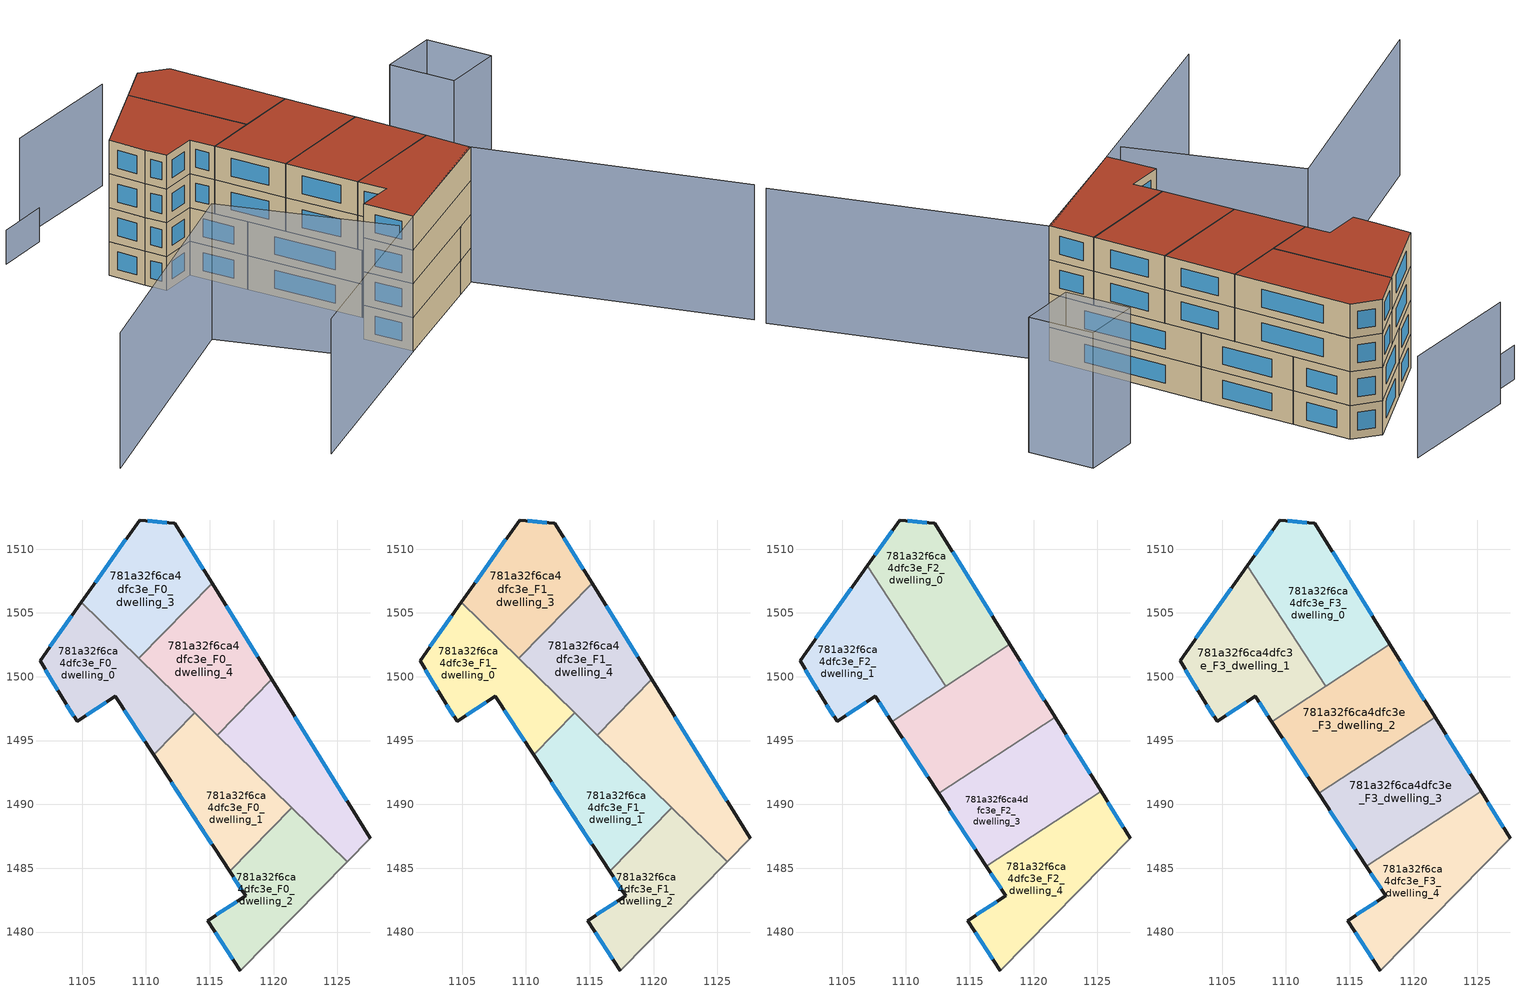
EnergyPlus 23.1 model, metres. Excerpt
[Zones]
781a32f6ca4dfc3e_F0_dwelling_0
 floor ground (EU_floor_Construction): 1113.81,1497.17 1110.6,1493.88 1107.6,1498.46 1104.62,1496.52 1103.51,1498.23 1101.7,1501.27 1104.93,1505.83 z0
 wall outside (EU_wall_Construction): 1104.93,1505.83 1101.7,1501.27 1103.51,1498.23 1104.62,1496.52 1107.6,1498.46 1110.6,1493.88 z0:3
 wall to 781a32f6ca4dfc3e_F0_dwelling_1 (EU_wall_Construction): 1110.6,1493.88 1113.81,1497.17 z0:3
 wall to 781a32f6ca4dfc3e_F0_dwelling_3 (EU_wall_Construction): 1109.44,1501.44 1104.93,1505.83 z0:3
 wall to 781a32f6ca4dfc3e_F0_dwelling_4 (EU_wall_Construction): 1113.81,1497.17 1109.44,1501.44 z0:3
 window (EU_Window_Construction): 1102.12,1500.56 1103.08,1498.94 / 1104.18,1504.76 1102.46,1502.34 / 1108.31,1497.38 1109.89,1494.95 / 1105.32,1496.97 1106.9,1498 / 1103.77,1497.83 1104.36,1496.92 z0.7:2.3
781a32f6ca4dfc3e_F0_dwelling_1
 floor ground (EU_floor_Construction): 1121.43,1489.74 1116.56,1484.75 1110.6,1493.88 1113.81,1497.17 z0
 wall outside (EU_wall_Construction): 1110.6,1493.88 1116.56,1484.75 z0:3
 wall to 781a32f6ca4dfc3e_F0_dwelling_2 (EU_wall_Construction): 1116.56,1484.75 1121.43,1489.74 z0:3
 wall to 781a32f6ca4dfc3e_F0_dwelling_5 (EU_wall_Construction): 1121.43,1489.74 1115.59,1495.43 z0:3
 wall to 781a32f6ca4dfc3e_F0_dwelling_4 (EU_wall_Construction): 1115.59,1495.43 1113.81,1497.17 z0:3
 window (EU_Window_Construction): 1112,1491.73 1115.16,1486.89 z0.7:2.3
781a32f6ca4dfc3e_F0_dwelling_2
 floor ground (EU_floor_Construction): 1125.75,1485.51 1117.4,1476.95 1114.82,1480.9 1117.81,1482.83 1116.56,1484.75 1121.43,1489.74 z0
 wall outside (EU_wall_Construction): 1116.56,1484.75 1117.81,1482.83 1114.82,1480.9 1117.4,1476.95 z0:3
 wall adiabatic (EU_wall_Construction): 1117.4,1476.95 1125.75,1485.51 z0:3
 wall to 781a32f6ca4dfc3e_F0_dwelling_5 (EU_wall_Construction): 1125.75,1485.51 1121.43,1489.74 z0:3
 window (EU_Window_Construction): 1115.43,1479.97 1116.79,1477.88 / 1117.11,1482.38 1115.52,1481.35 / 1116.85,1484.3 1117.52,1483.28 z0.7:2.3
781a32f6ca4dfc3e_F0_dwelling_3
 floor ground (EU_floor_Construction): 1112.28,1512.01 1115.18,1507.32 1109.44,1501.44 1104.93,1505.83 1109.51,1512.28 z0
 wall outside (EU_wall_Construction): 1115.18,1507.32 1112.28,1512.01 1109.51,1512.28 1104.93,1505.83 z0:3
 wall to 781a32f6ca4dfc3e_F0_dwelling_4 (EU_wall_Construction): 1109.44,1501.44 1115.18,1507.32 z0:3
 window (EU_Window_Construction): 1108.43,1510.76 1106.01,1507.35 / 1111.63,1512.07 1110.16,1512.21 / 1114.5,1508.42 1112.96,1510.91 z0.7:2.3
781a32f6ca4dfc3e_F0_dwelling_4
 floor ground (EU_floor_Construction): 1115.18,1507.32 1119.85,1499.79 1115.59,1495.43 1109.44,1501.44 z0
 wall outside (EU_wall_Construction): 1119.85,1499.79 1115.18,1507.32 z0:3
 wall to 781a32f6ca4dfc3e_F0_dwelling_5 (EU_wall_Construction): 1115.59,1495.43 1119.85,1499.79 z0:3
 window (EU_Window_Construction): 1118.75,1501.56 1116.28,1505.55 z0.7:2.3
781a32f6ca4dfc3e_F0_dwelling_5
 floor ground (EU_floor_Construction): 1119.85,1499.79 1127.55,1487.36 1125.75,1485.51 1115.59,1495.43 z0
 wall outside (EU_wall_Construction): 1127.55,1487.36 1119.85,1499.79 z0:3
 wall adiabatic (EU_wall_Construction): 1125.75,1485.51 1127.55,1487.36 z0:3
 window (EU_Window_Construction): 1125.74,1490.28 1121.66,1496.87 z0.7:2.3
781a32f6ca4dfc3e_F1_dwelling_0
 floor to 781a32f6ca4dfc3e_F0_dwelling_0 (EU_floor_Construction): 1113.81,1497.17 1110.6,1493.88 1107.6,1498.46 1104.62,1496.52 1103.51,1498.23 1101.7,1501.27 1104.93,1505.83 z3
 wall outside (EU_wall_Construction): 1104.93,1505.83 1101.7,1501.27 1103.51,1498.23 1104.62,1496.52 1107.6,1498.46 1110.6,1493.88 z3:6
 wall to 781a32f6ca4dfc3e_F1_dwelling_1 (EU_wall_Construction): 1110.6,1493.88 1113.81,1497.17 z3:6
 wall to 781a32f6ca4dfc3e_F1_dwelling_3 (EU_wall_Construction): 1109.44,1501.44 1104.93,1505.83 z3:6
 wall to 781a32f6ca4dfc3e_F1_dwelling_4 (EU_wall_Construction): 1113.81,1497.17 1109.44,1501.44 z3:6
 window (EU_Window_Construction): 1102.12,1500.56 1103.08,1498.94 / 1104.18,1504.76 1102.46,1502.34 / 1108.31,1497.38 1109.89,1494.95 / 1105.32,1496.97 1106.9,1498 / 1103.77,1497.83 1104.36,1496.92 z3.7:5.3
781a32f6ca4dfc3e_F1_dwelling_1
 floor to 781a32f6ca4dfc3e_F0_dwelling_1 (EU_floor_Construction): 1121.43,1489.74 1116.56,1484.75 1110.6,1493.88 1113.81,1497.17 z3
 wall outside (EU_wall_Construction): 1110.6,1493.88 1116.56,1484.75 z3:6
 wall to 781a32f6ca4dfc3e_F1_dwelling_2 (EU_wall_Construction): 1116.56,1484.75 1121.43,1489.74 z3:6
 wall to 781a32f6ca4dfc3e_F1_dwelling_5 (EU_wall_Construction): 1121.43,1489.74 1115.59,1495.43 z3:6
 wall to 781a32f6ca4dfc3e_F1_dwelling_4 (EU_wall_Construction): 1115.59,1495.43 1113.81,1497.17 z3:6
 window (EU_Window_Construction): 1112,1491.73 1115.16,1486.89 z3.7:5.3
781a32f6ca4dfc3e_F1_dwelling_2
 floor to 781a32f6ca4dfc3e_F0_dwelling_2 (EU_floor_Construction): 1125.75,1485.51 1117.4,1476.95 1114.82,1480.9 1117.81,1482.83 1116.56,1484.75 1121.43,1489.74 z3
 wall outside (EU_wall_Construction): 1116.56,1484.75 1117.81,1482.83 1114.82,1480.9 1117.4,1476.95 z3:6
 wall adiabatic (EU_wall_Construction): 1117.4,1476.95 1125.75,1485.51 z3:6
 wall to 781a32f6ca4dfc3e_F1_dwelling_5 (EU_wall_Construction): 1125.75,1485.51 1121.43,1489.74 z3:6
 window (EU_Window_Construction): 1115.43,1479.97 1116.79,1477.88 / 1117.11,1482.38 1115.52,1481.35 / 1116.85,1484.3 1117.52,1483.28 z3.7:5.3
781a32f6ca4dfc3e_F1_dwelling_3
 floor to 781a32f6ca4dfc3e_F0_dwelling_3 (EU_floor_Construction): 1112.28,1512.01 1115.18,1507.32 1109.44,1501.44 1104.93,1505.83 1109.51,1512.28 z3
 wall outside (EU_wall_Construction): 1115.18,1507.32 1112.28,1512.01 1109.51,1512.28 1104.93,1505.83 z3:6
 wall to 781a32f6ca4dfc3e_F1_dwelling_4 (EU_wall_Construction): 1109.44,1501.44 1115.18,1507.32 z3:6
 window (EU_Window_Construction): 1108.43,1510.76 1106.01,1507.35 / 1111.63,1512.07 1110.16,1512.21 / 1114.5,1508.42 1112.96,1510.91 z3.7:5.3
781a32f6ca4dfc3e_F1_dwelling_4
 floor to 781a32f6ca4dfc3e_F0_dwelling_4 (EU_floor_Construction): 1115.18,1507.32 1119.85,1499.79 1115.59,1495.43 1109.44,1501.44 z3
 wall outside (EU_wall_Construction): 1119.85,1499.79 1115.18,1507.32 z3:6
 wall to 781a32f6ca4dfc3e_F1_dwelling_5 (EU_wall_Construction): 1115.59,1495.43 1119.85,1499.79 z3:6
 window (EU_Window_Construction): 1118.75,1501.56 1116.28,1505.55 z3.7:5.3
781a32f6ca4dfc3e_F1_dwelling_5
 floor to 781a32f6ca4dfc3e_F0_dwelling_5 (EU_floor_Construction): 1119.85,1499.79 1127.55,1487.36 1125.75,1485.51 1115.59,1495.43 z3
 wall outside (EU_wall_Construction): 1127.55,1487.36 1119.85,1499.79 z3:6
 wall adiabatic (EU_wall_Construction): 1125.75,1485.51 1127.55,1487.36 z3:6
 window (EU_Window_Construction): 1125.74,1490.28 1121.66,1496.87 z3.7:5.3
781a32f6ca4dfc3e_F2_dwelling_0
 floor to 781a32f6ca4dfc3e_F1_dwelling_3 (EU_floor_Construction): 1112.28,1512.01 1115.18,1507.32 1110.8,1502.83 1106.96,1508.69 1109.51,1512.28 z6
 floor to 781a32f6ca4dfc3e_F1_dwelling_4 (EU_floor_Construction): 1115.18,1507.32 1118.14,1502.55 1113.13,1499.27 1110.8,1502.83 z6
 wall outside (EU_wall_Construction): 1118.14,1502.55 1112.28,1512.01 1109.51,1512.28 1106.96,1508.69 z6:9
 wall to 781a32f6ca4dfc3e_F2_dwelling_1 (EU_wall_Construction): 1106.96,1508.69 1113.13,1499.27 z6:9
 wall to 781a32f6ca4dfc3e_F2_dwelling_2 (EU_wall_Construction): 1113.13,1499.27 1118.14,1502.55 z6:9
 window (EU_Window_Construction): 1116.76,1504.77 1113.65,1509.79 / 1108.91,1511.43 1107.56,1509.53 / 1111.63,1512.07 1110.16,1512.21 z6.7:8.3
781a32f6ca4dfc3e_F2_dwelling_1
 floor to 781a32f6ca4dfc3e_F1_dwelling_0 (EU_floor_Construction): 1112.25,1498.69 1108.89,1496.49 1107.6,1498.46 1104.62,1496.52 1103.51,1498.23 1101.7,1501.27 1104.94,1505.83 z6
 floor to 781a32f6ca4dfc3e_F1_dwelling_3 (EU_floor_Construction): 1106.96,1508.69 1110.8,1502.83 1109.44,1501.44 1104.94,1505.83 z6
 floor to 781a32f6ca4dfc3e_F1_dwelling_4 (EU_floor_Construction): 1110.8,1502.83 1113.13,1499.27 1112.25,1498.69 1109.44,1501.44 z6
 wall outside (EU_wall_Construction): 1106.96,1508.69 1101.7,1501.27 1103.51,1498.23 1104.62,1496.52 1107.6,1498.46 1108.89,1496.49 z6:9
 wall to 781a32f6ca4dfc3e_F2_dwelling_2 (EU_wall_Construction): 1108.89,1496.49 1113.13,1499.27 z6:9
 window (EU_Window_Construction): 1105.73,1506.95 1102.94,1503.01 / 1107.91,1498 1108.59,1496.95 / 1105.32,1496.97 1106.9,1498 / 1103.77,1497.83 1104.36,1496.92 / 1102.12,1500.56 1103.08,1498.94 z6.7:8.3
781a32f6ca4dfc3e_F2_dwelling_2
 floor to 781a32f6ca4dfc3e_F1_dwelling_4 (EU_floor_Construction): 1118.14,1502.55 1119.85,1499.79 1115.59,1495.43 1112.25,1498.69 z6
 floor to 781a32f6ca4dfc3e_F1_dwelling_0 (EU_floor_Construction): 1113.81,1497.17 1110.6,1493.88 1108.89,1496.49 1112.25,1498.69 z6
 floor to 781a32f6ca4dfc3e_F1_dwelling_1 (EU_floor_Construction): 1117.18,1493.88 1112.57,1490.86 1110.6,1493.88 1113.81,1497.17 z6
 floor to 781a32f6ca4dfc3e_F1_dwelling_5 (EU_floor_Construction): 1119.85,1499.79 1121.69,1496.83 1117.18,1493.88 1115.59,1495.43 z6
 wall outside (EU_wall_Construction): 1108.89,1496.49 1112.57,1490.86 / 1121.69,1496.83 1118.14,1502.55 z6:9
 wall to 781a32f6ca4dfc3e_F2_dwelling_3 (EU_wall_Construction): 1112.57,1490.86 1121.69,1496.83 z6:9
 window (EU_Window_Construction): 1109.75,1495.17 1111.7,1492.18 / 1120.85,1498.17 1118.97,1501.2 z6.7:8.3
781a32f6ca4dfc3e_F2_dwelling_3
 floor to 781a32f6ca4dfc3e_F1_dwelling_1 (EU_floor_Construction): 1121.43,1489.74 1118.07,1486.29 1116.3,1485.14 1112.57,1490.86 1117.18,1493.88 z6
 floor to 781a32f6ca4dfc3e_F1_dwelling_5 (EU_floor_Construction): 1121.69,1496.83 1125.29,1491.02 1122.19,1488.99 1117.18,1493.88 z6
 floor to 781a32f6ca4dfc3e_F1_dwelling_2 (EU_floor_Construction): 1122.19,1488.99 1118.07,1486.29 1121.43,1489.74 z6
 wall outside (EU_wall_Construction): 1112.57,1490.86 1116.3,1485.14 / 1125.29,1491.02 1121.69,1496.83 z6:9
 wall to 781a32f6ca4dfc3e_F2_dwelling_4 (EU_wall_Construction): 1116.3,1485.14 1125.29,1491.02 z6:9
 window (EU_Window_Construction): 1113.45,1489.52 1115.43,1486.48 / 1124.44,1492.38 1122.53,1495.46 z6.7:8.3
781a32f6ca4dfc3e_F2_dwelling_4
 floor to 781a32f6ca4dfc3e_F1_dwelling_2 (EU_floor_Construction): 1125.75,1485.52 1117.4,1476.95 1114.82,1480.9 1117.81,1482.83 1116.56,1484.75 1118.07,1486.29 1122.19,1488.99 z6
 floor to 781a32f6ca4dfc3e_F1_dwelling_1 (EU_floor_Construction): 1118.07,1486.29 1116.56,1484.75 1116.3,1485.14 z6
 floor to 781a32f6ca4dfc3e_F1_dwelling_5 (EU_floor_Construction): 1125.29,1491.02 1127.55,1487.36 1125.75,1485.52 1122.19,1488.99 z6
 wall outside (EU_wall_Construction): 1127.55,1487.36 1125.29,1491.02 / 1116.3,1485.14 1117.81,1482.83 1114.82,1480.9 1117.4,1476.95 z6:9
 wall adiabatic (EU_wall_Construction): 1117.4,1476.95 1127.55,1487.36 z6:9
 window (EU_Window_Construction): 1127.02,1488.22 1125.82,1490.16 / 1115.43,1479.97 1116.79,1477.88 / 1117.11,1482.38 1115.52,1481.35 / 1116.66,1484.6 1117.46,1483.38 z6.7:8.3
781a32f6ca4dfc3e_F3_dwelling_0
 floor to 781a32f6ca4dfc3e_F2_dwelling_0 (EU_floor_Construction): 1112.28,1512.01 1118.14,1502.55 1113.13,1499.27 1106.96,1508.69 1109.51,1512.28 z9
 wall outside (EU_wall_Construction): 1118.14,1502.55 1112.28,1512.01 1109.51,1512.28 1106.96,1508.69 z9:12
 wall to 781a32f6ca4dfc3e_F3_dwelling_1 (EU_wall_Construction): 1106.96,1508.69 1113.13,1499.27 z9:12
 wall to 781a32f6ca4dfc3e_F3_dwelling_2 (EU_wall_Construction): 1113.13,1499.27 1118.14,1502.55 z9:12
 window (EU_Window_Construction): 1116.76,1504.77 1113.65,1509.79 / 1108.91,1511.43 1107.56,1509.53 / 1111.63,1512.07 1110.16,1512.21 z9.7:11.3
 roof outside (EU_roof_Construction): 1118.14,1502.55 1112.28,1512.01 1109.51,1512.28 1106.96,1508.69 1113.13,1499.27 z12
781a32f6ca4dfc3e_F3_dwelling_1
 floor to 781a32f6ca4dfc3e_F2_dwelling_1 (EU_floor_Construction): 1106.96,1508.69 1113.13,1499.27 1108.89,1496.49 1107.6,1498.46 1104.62,1496.52 1103.51,1498.23 1101.7,1501.27 z9
 wall outside (EU_wall_Construction): 1106.96,1508.69 1101.7,1501.27 1103.51,1498.23 1104.62,1496.52 1107.6,1498.46 1108.89,1496.49 z9:12
 wall to 781a32f6ca4dfc3e_F3_dwelling_2 (EU_wall_Construction): 1108.89,1496.49 1113.13,1499.27 z9:12
 window (EU_Window_Construction): 1105.73,1506.95 1102.94,1503.01 / 1107.91,1498 1108.59,1496.95 / 1105.32,1496.97 1106.9,1498 / 1103.77,1497.83 1104.36,1496.92 / 1102.12,1500.56 1103.08,1498.94 z9.7:11.3
 roof outside (EU_roof_Construction): 1113.13,1499.27 1106.96,1508.69 1101.7,1501.27 1103.51,1498.23 1104.62,1496.52 1107.6,1498.46 1108.89,1496.49 z12
781a32f6ca4dfc3e_F3_dwelling_2
 floor to 781a32f6ca4dfc3e_F2_dwelling_2 (EU_floor_Construction): 1118.14,1502.55 1121.69,1496.83 1112.57,1490.86 1108.89,1496.49 z9
 wall outside (EU_wall_Construction): 1108.89,1496.49 1112.57,1490.86 / 1121.69,1496.83 1118.14,1502.55 z9:12
 wall to 781a32f6ca4dfc3e_F3_dwelling_3 (EU_wall_Construction): 1112.57,1490.86 1121.69,1496.83 z9:12
 window (EU_Window_Construction): 1109.75,1495.17 1111.7,1492.18 / 1120.85,1498.17 1118.97,1501.2 z9.7:11.3
 roof outside (EU_roof_Construction): 1121.69,1496.83 1118.14,1502.55 1108.89,1496.49 1112.57,1490.86 z12
781a32f6ca4dfc3e_F3_dwelling_3
 floor to 781a32f6ca4dfc3e_F2_dwelling_3 (EU_floor_Construction): 1121.69,1496.83 1125.29,1491.02 1116.3,1485.14 1112.57,1490.86 z9
 wall outside (EU_wall_Construction): 1112.57,1490.86 1116.3,1485.14 / 1125.29,1491.02 1121.69,1496.83 z9:12
 wall to 781a32f6ca4dfc3e_F3_dwelling_4 (EU_wall_Construction): 1116.3,1485.14 1125.29,1491.02 z9:12
 window (EU_Window_Construction): 1113.45,1489.52 1115.43,1486.48 / 1124.44,1492.38 1122.53,1495.46 z9.7:11.3
 roof outside (EU_roof_Construction): 1125.29,1491.02 1121.69,1496.83 1112.57,1490.86 1116.3,1485.14 z12
781a32f6ca4dfc3e_F3_dwelling_4
 floor to 781a32f6ca4dfc3e_F2_dwelling_4 (EU_floor_Construction): 1125.29,1491.02 1127.55,1487.36 1117.4,1476.95 1114.82,1480.9 1117.81,1482.83 1116.3,1485.14 z9
 wall outside (EU_wall_Construction): 1127.55,1487.36 1125.29,1491.02 / 1116.3,1485.14 1117.81,1482.83 1114.82,1480.9 1117.4,1476.95 z9:12
 wall adiabatic (EU_wall_Construction): 1117.4,1476.95 1127.55,1487.36 z9:12
 window (EU_Window_Construction): 1127.02,1488.22 1125.82,1490.16 / 1115.43,1479.97 1116.79,1477.88 / 1117.11,1482.38 1115.52,1481.35 / 1116.66,1484.6 1117.46,1483.38 z9.7:11.3
 roof outside (EU_roof_Construction): 1117.4,1476.95 1127.55,1487.36 1125.29,1491.02 1116.3,1485.14 1117.81,1482.83 1114.82,1480.9 z12
shading: 1102.57,1461.43 1127.45,1487.46 / 1127.45,1487.46 1145.02,1470.66 / 1085.94,1466.27 1103.73,1486.22 / 1103.73,1486.22 1115.52,1475.71 / 1132.05,1499.85 1128.7,1504.94 / 1128.7,1504.94 1133.56,1508.13 / 1133.56,1508.13 1136.9,1503.04 / 1136.9,1503.04 1132.05,1499.85 z0:12; 1099.5,1509.78 1095.12,1506.9 z0:3; 1108.92,1517.63 1098.25,1510.83 z0:9
[Building]
EU S2 Campaign: North Axis=0; Terrain=City; Solar Distribution=FullExterior
[Site:Location]
Budapest.Ferenc.Liszt.Intl.AP: Latitude=47.437; Longitude=19.256; Time Zone=1; Elevation=185
[SizingPeriod:WeatherFileDays]
AnnualSizingPeriod: Begin Month=1; Begin Day of Month=1; End Month=12; End Day of Month=31; Day of Week for Start Day=Monday; Use Weather File Daylight Saving Period=No; Use Weather File Rain and Snow Indicators=No
[MATERIAL]
EU_InternalMass_Material: Roughness=MediumRough; Thickness=0.1; Conductivity=1; Density=1800; Specific Heat=900; Thermal Absorptance=0.9; Solar Absorptance=0.7; Visible Absorptance=0.7
[MATERIAL:NOMASS] Roughness=MediumRough; Thermal Absorptance=0.9; Solar Absorptance=0.7; Visible Absorptance=0.7
Name | Thermal Resistance
EU_wall_NoMass | 0.832559
EU_roof_NoMass | 1.39638
EU_floor_NoMass | 0.872794
[WINDOWMATERIAL:SIMPLEGLAZINGSYSTEM]
EU_Window_SimpleGlazing: UFactor=2.79869; Solar Heat Gain Coefficient=0.75; Visible Transmittance=0.75
[CONSTRUCTION]
EU_wall_Construction: EU_wall_NoMass
EU_roof_Construction: EU_roof_NoMass
EU_floor_Construction: EU_floor_NoMass
EU_Window_Construction: EU_Window_SimpleGlazing
EU_InternalMass_Construction: EU_InternalMass_Material
[ZONE] Type=1; Multiplier=1; Ceiling Height=autocalculate; Floor Area=autocalculate; Part of Total Floor Area=Yes
Name | Volume
781a32f6ca4dfc3e_F0_dwelling_0; 781a32f6ca4dfc3e_F1_dwelling_0; 781a32f6ca4dfc3e_F0_dwelling_1; 781a32f6ca4dfc3e_F1_dwelling_1 | 184.681
781a32f6ca4dfc3e_F2_dwelling_0; 781a32f6ca4dfc3e_F3_dwelling_0 | 221.608
781a32f6ca4dfc3e_F2_dwelling_1; 781a32f6ca4dfc3e_F3_dwelling_1 | 221.591
781a32f6ca4dfc3e_F0_dwelling_2; 781a32f6ca4dfc3e_F1_dwelling_2 | 184.678
781a32f6ca4dfc3e_F2_dwelling_2; 781a32f6ca4dfc3e_F3_dwelling_2 | 221.609
781a32f6ca4dfc3e_F0_dwelling_3; 781a32f6ca4dfc3e_F1_dwelling_3 | 184.664
781a32f6ca4dfc3e_F2_dwelling_3; 781a32f6ca4dfc3e_F3_dwelling_3 | 221.613
781a32f6ca4dfc3e_F0_dwelling_4; 781a32f6ca4dfc3e_F1_dwelling_4 | 184.66
781a32f6ca4dfc3e_F2_dwelling_4; 781a32f6ca4dfc3e_F3_dwelling_4 | 221.596
781a32f6ca4dfc3e_F0_dwelling_5; 781a32f6ca4dfc3e_F1_dwelling_5 | 184.674
[INTERNALMASS] Construction=EU_InternalMass_Construction
Name | Zone or ZoneList | Surface Area
781a32f6ca4dfc3e_F0_dwelling_0_EU_InternalMass | 781a32f6ca4dfc3e_F0_dwelling_0 | 61.5605
781a32f6ca4dfc3e_F0_dwelling_1_EU_InternalMass | 781a32f6ca4dfc3e_F0_dwelling_1 | 61.5605
781a32f6ca4dfc3e_F0_dwelling_2_EU_InternalMass | 781a32f6ca4dfc3e_F0_dwelling_2 | 61.5593
781a32f6ca4dfc3e_F0_dwelling_3_EU_InternalMass | 781a32f6ca4dfc3e_F0_dwelling_3 | 61.5548
781a32f6ca4dfc3e_F0_dwelling_4_EU_InternalMass | 781a32f6ca4dfc3e_F0_dwelling_4 | 61.5533
781a32f6ca4dfc3e_F0_dwelling_5_EU_InternalMass | 781a32f6ca4dfc3e_F0_dwelling_5 | 61.5579
781a32f6ca4dfc3e_F1_dwelling_0_EU_InternalMass | 781a32f6ca4dfc3e_F1_dwelling_0 | 61.5605
781a32f6ca4dfc3e_F1_dwelling_1_EU_InternalMass | 781a32f6ca4dfc3e_F1_dwelling_1 | 61.5605
781a32f6ca4dfc3e_F1_dwelling_2_EU_InternalMass | 781a32f6ca4dfc3e_F1_dwelling_2 | 61.5593
781a32f6ca4dfc3e_F1_dwelling_3_EU_InternalMass | 781a32f6ca4dfc3e_F1_dwelling_3 | 61.5548
781a32f6ca4dfc3e_F1_dwelling_4_EU_InternalMass | 781a32f6ca4dfc3e_F1_dwelling_4 | 61.5533
781a32f6ca4dfc3e_F1_dwelling_5_EU_InternalMass | 781a32f6ca4dfc3e_F1_dwelling_5 | 61.5579
781a32f6ca4dfc3e_F2_dwelling_0_EU_InternalMass | 781a32f6ca4dfc3e_F2_dwelling_0 | 73.8736
781a32f6ca4dfc3e_F2_dwelling_1_EU_InternalMass | 781a32f6ca4dfc3e_F2_dwelling_1 | 73.8643
781a32f6ca4dfc3e_F2_dwelling_2_EU_InternalMass | 781a32f6ca4dfc3e_F2_dwelling_2 | 73.8696
781a32f6ca4dfc3e_F2_dwelling_3_EU_InternalMass | 781a32f6ca4dfc3e_F2_dwelling_3 | 73.871
781a32f6ca4dfc3e_F2_dwelling_4_EU_InternalMass | 781a32f6ca4dfc3e_F2_dwelling_4 | 73.8652
781a32f6ca4dfc3e_F3_dwelling_0_EU_InternalMass | 781a32f6ca4dfc3e_F3_dwelling_0 | 73.8736
781a32f6ca4dfc3e_F3_dwelling_1_EU_InternalMass | 781a32f6ca4dfc3e_F3_dwelling_1 | 73.8643
781a32f6ca4dfc3e_F3_dwelling_2_EU_InternalMass | 781a32f6ca4dfc3e_F3_dwelling_2 | 73.8696
781a32f6ca4dfc3e_F3_dwelling_3_EU_InternalMass | 781a32f6ca4dfc3e_F3_dwelling_3 | 73.871
781a32f6ca4dfc3e_F3_dwelling_4_EU_InternalMass | 781a32f6ca4dfc3e_F3_dwelling_4 | 73.8652
[OTHEREQUIPMENT] Fuel Type=Electricity; Design Level Calculation Method=Watts/Area; Power per Zone Floor Area=1; Fraction Latent=0; Fraction Radiant=0; Fraction Lost=0; Carbon Dioxide Generation Rate=0; EndUse Subcategory=EU_Step8_InternalGains
Name | Zone or ZoneList or Space or SpaceList | Schedule
EU_Step8_InternalGain_781a32f6ca4dfc3e_F0_dwelling_0_f000 | 781a32f6ca4dfc3e_F0_dwelling_0 | EU_Step8_GainSchedule_781a32f6ca4dfc3e_F0_dwelling_0_f000
EU_Step8_InternalGain_781a32f6ca4dfc3e_F0_dwelling_1_f000 | 781a32f6ca4dfc3e_F0_dwelling_1 | EU_Step8_GainSchedule_781a32f6ca4dfc3e_F0_dwelling_1_f000
EU_Step8_InternalGain_781a32f6ca4dfc3e_F0_dwelling_2_f000 | 781a32f6ca4dfc3e_F0_dwelling_2 | EU_Step8_GainSchedule_781a32f6ca4dfc3e_F0_dwelling_2_f000
EU_Step8_InternalGain_781a32f6ca4dfc3e_F0_dwelling_3_f000 | 781a32f6ca4dfc3e_F0_dwelling_3 | EU_Step8_GainSchedule_781a32f6ca4dfc3e_F0_dwelling_3_f000
EU_Step8_InternalGain_781a32f6ca4dfc3e_F0_dwelling_4_f000 | 781a32f6ca4dfc3e_F0_dwelling_4 | EU_Step8_GainSchedule_781a32f6ca4dfc3e_F0_dwelling_4_f000
EU_Step8_InternalGain_781a32f6ca4dfc3e_F0_dwelling_5_f000 | 781a32f6ca4dfc3e_F0_dwelling_5 | EU_Step8_GainSchedule_781a32f6ca4dfc3e_F0_dwelling_5_f000
EU_Step8_InternalGain_781a32f6ca4dfc3e_F1_dwelling_0_f000 | 781a32f6ca4dfc3e_F1_dwelling_0 | EU_Step8_GainSchedule_781a32f6ca4dfc3e_F1_dwelling_0_f000
EU_Step8_InternalGain_781a32f6ca4dfc3e_F1_dwelling_1_f000 | 781a32f6ca4dfc3e_F1_dwelling_1 | EU_Step8_GainSchedule_781a32f6ca4dfc3e_F1_dwelling_1_f000
EU_Step8_InternalGain_781a32f6ca4dfc3e_F1_dwelling_2_f000 | 781a32f6ca4dfc3e_F1_dwelling_2 | EU_Step8_GainSchedule_781a32f6ca4dfc3e_F1_dwelling_2_f000
EU_Step8_InternalGain_781a32f6ca4dfc3e_F1_dwelling_3_f000 | 781a32f6ca4dfc3e_F1_dwelling_3 | EU_Step8_GainSchedule_781a32f6ca4dfc3e_F1_dwelling_3_f000
EU_Step8_InternalGain_781a32f6ca4dfc3e_F1_dwelling_4_f000 | 781a32f6ca4dfc3e_F1_dwelling_4 | EU_Step8_GainSchedule_781a32f6ca4dfc3e_F1_dwelling_4_f000
EU_Step8_InternalGain_781a32f6ca4dfc3e_F1_dwelling_5_f000 | 781a32f6ca4dfc3e_F1_dwelling_5 | EU_Step8_GainSchedule_781a32f6ca4dfc3e_F1_dwelling_5_f000
EU_Step8_InternalGain_781a32f6ca4dfc3e_F2_dwelling_0_f000 | 781a32f6ca4dfc3e_F2_dwelling_0 | EU_Step8_GainSchedule_781a32f6ca4dfc3e_F2_dwelling_0_f000
EU_Step8_InternalGain_781a32f6ca4dfc3e_F2_dwelling_1_f000 | 781a32f6ca4dfc3e_F2_dwelling_1 | EU_Step8_GainSchedule_781a32f6ca4dfc3e_F2_dwelling_1_f000
EU_Step8_InternalGain_781a32f6ca4dfc3e_F2_dwelling_2_f000 | 781a32f6ca4dfc3e_F2_dwelling_2 | EU_Step8_GainSchedule_781a32f6ca4dfc3e_F2_dwelling_2_f000
EU_Step8_InternalGain_781a32f6ca4dfc3e_F2_dwelling_3_f000 | 781a32f6ca4dfc3e_F2_dwelling_3 | EU_Step8_GainSchedule_781a32f6ca4dfc3e_F2_dwelling_3_f000
EU_Step8_InternalGain_781a32f6ca4dfc3e_F2_dwelling_4_f000 | 781a32f6ca4dfc3e_F2_dwelling_4 | EU_Step8_GainSchedule_781a32f6ca4dfc3e_F2_dwelling_4_f000
EU_Step8_InternalGain_781a32f6ca4dfc3e_F3_dwelling_0_f000 | 781a32f6ca4dfc3e_F3_dwelling_0 | EU_Step8_GainSchedule_781a32f6ca4dfc3e_F3_dwelling_0_f000
EU_Step8_InternalGain_781a32f6ca4dfc3e_F3_dwelling_1_f000 | 781a32f6ca4dfc3e_F3_dwelling_1 | EU_Step8_GainSchedule_781a32f6ca4dfc3e_F3_dwelling_1_f000
EU_Step8_InternalGain_781a32f6ca4dfc3e_F3_dwelling_2_f000 | 781a32f6ca4dfc3e_F3_dwelling_2 | EU_Step8_GainSchedule_781a32f6ca4dfc3e_F3_dwelling_2_f000
EU_Step8_InternalGain_781a32f6ca4dfc3e_F3_dwelling_3_f000 | 781a32f6ca4dfc3e_F3_dwelling_3 | EU_Step8_GainSchedule_781a32f6ca4dfc3e_F3_dwelling_3_f000
EU_Step8_InternalGain_781a32f6ca4dfc3e_F3_dwelling_4_f000 | 781a32f6ca4dfc3e_F3_dwelling_4 | EU_Step8_GainSchedule_781a32f6ca4dfc3e_F3_dwelling_4_f000
[ZONEVENTILATION:DESIGNFLOWRATE] Schedule=EU_AlwaysOn; Design Flow Rate Calculation Method=AirChanges/Hour; Air Changes per Hour=0.475469; Ventilation Type=Natural; Fan Pressure Rise=0; Fan Total Efficiency=1; Constant Term Coefficient=1; Temperature Term Coefficient=0; Velocity Term Coefficient=0; Velocity Squared Term Coefficient=0; Minimum Indoor Temperature=-100; Maximum Indoor Temperature=100; Delta Temperature=-100; Minimum Outdoor Temperature=-100; Maximum Outdoor Temperature=100; Maximum Wind Speed=40
Name | Zone or ZoneList or Space or SpaceList
EU_ConstantAir_781a32f6ca4dfc3e_F0_dwelling_0 | 781a32f6ca4dfc3e_F0_dwelling_0
EU_ConstantAir_781a32f6ca4dfc3e_F0_dwelling_1 | 781a32f6ca4dfc3e_F0_dwelling_1
EU_ConstantAir_781a32f6ca4dfc3e_F0_dwelling_2 | 781a32f6ca4dfc3e_F0_dwelling_2
EU_ConstantAir_781a32f6ca4dfc3e_F0_dwelling_3 | 781a32f6ca4dfc3e_F0_dwelling_3
EU_ConstantAir_781a32f6ca4dfc3e_F0_dwelling_4 | 781a32f6ca4dfc3e_F0_dwelling_4
EU_ConstantAir_781a32f6ca4dfc3e_F0_dwelling_5 | 781a32f6ca4dfc3e_F0_dwelling_5
EU_ConstantAir_781a32f6ca4dfc3e_F1_dwelling_0 | 781a32f6ca4dfc3e_F1_dwelling_0
EU_ConstantAir_781a32f6ca4dfc3e_F1_dwelling_1 | 781a32f6ca4dfc3e_F1_dwelling_1
EU_ConstantAir_781a32f6ca4dfc3e_F1_dwelling_2 | 781a32f6ca4dfc3e_F1_dwelling_2
EU_ConstantAir_781a32f6ca4dfc3e_F1_dwelling_3 | 781a32f6ca4dfc3e_F1_dwelling_3
EU_ConstantAir_781a32f6ca4dfc3e_F1_dwelling_4 | 781a32f6ca4dfc3e_F1_dwelling_4
EU_ConstantAir_781a32f6ca4dfc3e_F1_dwelling_5 | 781a32f6ca4dfc3e_F1_dwelling_5
EU_ConstantAir_781a32f6ca4dfc3e_F2_dwelling_0 | 781a32f6ca4dfc3e_F2_dwelling_0
EU_ConstantAir_781a32f6ca4dfc3e_F2_dwelling_1 | 781a32f6ca4dfc3e_F2_dwelling_1
EU_ConstantAir_781a32f6ca4dfc3e_F2_dwelling_2 | 781a32f6ca4dfc3e_F2_dwelling_2
EU_ConstantAir_781a32f6ca4dfc3e_F2_dwelling_3 | 781a32f6ca4dfc3e_F2_dwelling_3
EU_ConstantAir_781a32f6ca4dfc3e_F2_dwelling_4 | 781a32f6ca4dfc3e_F2_dwelling_4
EU_ConstantAir_781a32f6ca4dfc3e_F3_dwelling_0 | 781a32f6ca4dfc3e_F3_dwelling_0
EU_ConstantAir_781a32f6ca4dfc3e_F3_dwelling_1 | 781a32f6ca4dfc3e_F3_dwelling_1
EU_ConstantAir_781a32f6ca4dfc3e_F3_dwelling_2 | 781a32f6ca4dfc3e_F3_dwelling_2
EU_ConstantAir_781a32f6ca4dfc3e_F3_dwelling_3 | 781a32f6ca4dfc3e_F3_dwelling_3
EU_ConstantAir_781a32f6ca4dfc3e_F3_dwelling_4 | 781a32f6ca4dfc3e_F3_dwelling_4
[HVACTEMPLATE:THERMOSTAT] Constant Heating Setpoint=20; Constant Cooling Setpoint=50
EU_HeatOnly_781a32f6ca4dfc3e_F0_dwelling_0; EU_HeatOnly_781a32f6ca4dfc3e_F0_dwelling_1; EU_HeatOnly_781a32f6ca4dfc3e_F0_dwelling_2; EU_HeatOnly_781a32f6ca4dfc3e_F0_dwelling_3; EU_HeatOnly_781a32f6ca4dfc3e_F0_dwelling_4; EU_HeatOnly_781a32f6ca4dfc3e_F0_dwelling_5; EU_HeatOnly_781a32f6ca4dfc3e_F1_dwelling_0; EU_HeatOnly_781a32f6ca4dfc3e_F1_dwelling_1; EU_HeatOnly_781a32f6ca4dfc3e_F1_dwelling_2; EU_HeatOnly_781a32f6ca4dfc3e_F1_dwelling_3; EU_HeatOnly_781a32f6ca4dfc3e_F1_dwelling_4; EU_HeatOnly_781a32f6ca4dfc3e_F1_dwelling_5; EU_HeatOnly_781a32f6ca4dfc3e_F2_dwelling_0; EU_HeatOnly_781a32f6ca4dfc3e_F2_dwelling_1; EU_HeatOnly_781a32f6ca4dfc3e_F2_dwelling_2; EU_HeatOnly_781a32f6ca4dfc3e_F2_dwelling_3; EU_HeatOnly_781a32f6ca4dfc3e_F2_dwelling_4; EU_HeatOnly_781a32f6ca4dfc3e_F3_dwelling_0; EU_HeatOnly_781a32f6ca4dfc3e_F3_dwelling_1; EU_HeatOnly_781a32f6ca4dfc3e_F3_dwelling_2; EU_HeatOnly_781a32f6ca4dfc3e_F3_dwelling_3; EU_HeatOnly_781a32f6ca4dfc3e_F3_dwelling_4
[HVACTEMPLATE:ZONE:IDEALLOADSAIRSYSTEM] System Availability Schedule=EU_AlwaysOn; Maximum Heating Supply Air Temperature=50; Minimum Cooling Supply Air Temperature=13; Maximum Heating Supply Air Humidity Ratio=0.0156; Minimum Cooling Supply Air Humidity Ratio=0.0077; Heating Limit=NoLimit; Cooling Limit=NoLimit; Heating Availability Schedule=EU_AlwaysOn; Cooling Availability Schedule=EU_CoolingOff; Dehumidification Control Type=ConstantSensibleHeatRatio; Cooling Sensible Heat Ratio=0.7; Dehumidification Setpoint=60; Humidification Control Type=None; Humidification Setpoint=30; Outdoor Air Method=None; Outdoor Air Flow Rate per Person=0.00944; Outdoor Air Flow Rate per Zone Floor Area=0; Outdoor Air Flow Rate per Zone=0; Demand Controlled Ventilation Type=None; Outdoor Air Economizer Type=NoEconomizer; Heat Recovery Type=None; Sensible Heat Recovery Effectiveness=0.7; Latent Heat Recovery Effectiveness=0.65
Name | Template Thermostat
781a32f6ca4dfc3e_F0_dwelling_0 | EU_HeatOnly_781a32f6ca4dfc3e_F0_dwelling_0
781a32f6ca4dfc3e_F0_dwelling_1 | EU_HeatOnly_781a32f6ca4dfc3e_F0_dwelling_1
781a32f6ca4dfc3e_F0_dwelling_2 | EU_HeatOnly_781a32f6ca4dfc3e_F0_dwelling_2
781a32f6ca4dfc3e_F0_dwelling_3 | EU_HeatOnly_781a32f6ca4dfc3e_F0_dwelling_3
781a32f6ca4dfc3e_F0_dwelling_4 | EU_HeatOnly_781a32f6ca4dfc3e_F0_dwelling_4
781a32f6ca4dfc3e_F0_dwelling_5 | EU_HeatOnly_781a32f6ca4dfc3e_F0_dwelling_5
781a32f6ca4dfc3e_F1_dwelling_0 | EU_HeatOnly_781a32f6ca4dfc3e_F1_dwelling_0
781a32f6ca4dfc3e_F1_dwelling_1 | EU_HeatOnly_781a32f6ca4dfc3e_F1_dwelling_1
781a32f6ca4dfc3e_F1_dwelling_2 | EU_HeatOnly_781a32f6ca4dfc3e_F1_dwelling_2
781a32f6ca4dfc3e_F1_dwelling_3 | EU_HeatOnly_781a32f6ca4dfc3e_F1_dwelling_3
781a32f6ca4dfc3e_F1_dwelling_4 | EU_HeatOnly_781a32f6ca4dfc3e_F1_dwelling_4
781a32f6ca4dfc3e_F1_dwelling_5 | EU_HeatOnly_781a32f6ca4dfc3e_F1_dwelling_5
781a32f6ca4dfc3e_F2_dwelling_0 | EU_HeatOnly_781a32f6ca4dfc3e_F2_dwelling_0
781a32f6ca4dfc3e_F2_dwelling_1 | EU_HeatOnly_781a32f6ca4dfc3e_F2_dwelling_1
781a32f6ca4dfc3e_F2_dwelling_2 | EU_HeatOnly_781a32f6ca4dfc3e_F2_dwelling_2
781a32f6ca4dfc3e_F2_dwelling_3 | EU_HeatOnly_781a32f6ca4dfc3e_F2_dwelling_3
781a32f6ca4dfc3e_F2_dwelling_4 | EU_HeatOnly_781a32f6ca4dfc3e_F2_dwelling_4
781a32f6ca4dfc3e_F3_dwelling_0 | EU_HeatOnly_781a32f6ca4dfc3e_F3_dwelling_0
781a32f6ca4dfc3e_F3_dwelling_1 | EU_HeatOnly_781a32f6ca4dfc3e_F3_dwelling_1
781a32f6ca4dfc3e_F3_dwelling_2 | EU_HeatOnly_781a32f6ca4dfc3e_F3_dwelling_2
781a32f6ca4dfc3e_F3_dwelling_3 | EU_HeatOnly_781a32f6ca4dfc3e_F3_dwelling_3
781a32f6ca4dfc3e_F3_dwelling_4 | EU_HeatOnly_781a32f6ca4dfc3e_F3_dwelling_4
[SIZING:ZONE] Zone Cooling Design Supply Air Temperature Input Method=SupplyAirTemperature; Zone Cooling Design Supply Air Temperature=13; Zone Heating Design Supply Air Temperature Input Method=SupplyAirTemperature; Zone Heating Design Supply Air Temperature=50; Zone Cooling Design Supply Air Humidity Ratio=0.008; Zone Heating Design Supply Air Humidity Ratio=0.008; Cooling Design Air Flow Method=DesignDay; Cooling Design Air Flow Rate=0; Cooling Minimum Air Flow per Zone Floor Area=0.000762; Cooling Minimum Air Flow=0; Cooling Minimum Air Flow Fraction=0.2; Heating Design Air Flow Method=DesignDay; Heating Design Air Flow Rate=0; Heating Maximum Air Flow per Zone Floor Area=0.002032; Heating Maximum Air Flow=0.141576; Heating Maximum Air Flow Fraction=0.3; Account for Dedicated Outdoor Air System=No; Dedicated Outdoor Air System Control Strategy=NeutralSupplyAir; Dedicated Outdoor Air Low Setpoint Temperature for Design=autosize; Dedicated Outdoor Air High Setpoint Temperature for Design=autosize; Zone Load Sizing Method=Sensible Load Only No Latent Load; Zone Latent Cooling Design Supply Air Humidity Ratio Input Method=HumidityRatioDifference; Zone Cooling Design Supply Air Humidity Ratio Difference=0.005; Zone Latent Heating Design Supply Air Humidity Ratio Input Method=HumidityRatioDifference; Zone Humidification Design Supply Air Humidity Ratio Difference=0.005
781a32f6ca4dfc3e_F0_dwelling_0; 781a32f6ca4dfc3e_F0_dwelling_1; 781a32f6ca4dfc3e_F0_dwelling_2; 781a32f6ca4dfc3e_F0_dwelling_3; 781a32f6ca4dfc3e_F0_dwelling_4; 781a32f6ca4dfc3e_F0_dwelling_5; 781a32f6ca4dfc3e_F1_dwelling_0; 781a32f6ca4dfc3e_F1_dwelling_1; 781a32f6ca4dfc3e_F1_dwelling_2; 781a32f6ca4dfc3e_F1_dwelling_3; 781a32f6ca4dfc3e_F1_dwelling_4; 781a32f6ca4dfc3e_F1_dwelling_5; 781a32f6ca4dfc3e_F2_dwelling_0; 781a32f6ca4dfc3e_F2_dwelling_1; 781a32f6ca4dfc3e_F2_dwelling_2; 781a32f6ca4dfc3e_F2_dwelling_3; 781a32f6ca4dfc3e_F2_dwelling_4; 781a32f6ca4dfc3e_F3_dwelling_0; 781a32f6ca4dfc3e_F3_dwelling_1; 781a32f6ca4dfc3e_F3_dwelling_2; 781a32f6ca4dfc3e_F3_dwelling_3; 781a32f6ca4dfc3e_F3_dwelling_4
[SCHEDULE:CONSTANT]
Name | Hourly Value
EU_AlwaysOn | 1
EU_CoolingOff | 0
[SCHEDULE:FILE] Column Number=1; Rows to Skip at Top=0; Number of Hours of Data=8760; Column Separator=Comma; Interpolate to Timestep=No; Minutes per Item=60; Adjust Schedule for Daylight Savings=Yes
Name | File
EU_Step8_GainSchedule_781a32f6ca4dfc3e_F0_dwelling_0_f000 | ../../schedules/781a32f6ca4dfc3e/781a32f6ca4dfc3e_F0_dwelling_0_f000_gain.csv
EU_Step8_GainSchedule_781a32f6ca4dfc3e_F0_dwelling_1_f000 | ../../schedules/781a32f6ca4dfc3e/781a32f6ca4dfc3e_F0_dwelling_1_f000_gain.csv
EU_Step8_GainSchedule_781a32f6ca4dfc3e_F0_dwelling_2_f000 | ../../schedules/781a32f6ca4dfc3e/781a32f6ca4dfc3e_F0_dwelling_2_f000_gain.csv
EU_Step8_GainSchedule_781a32f6ca4dfc3e_F0_dwelling_3_f000 | ../../schedules/781a32f6ca4dfc3e/781a32f6ca4dfc3e_F0_dwelling_3_f000_gain.csv
EU_Step8_GainSchedule_781a32f6ca4dfc3e_F0_dwelling_4_f000 | ../../schedules/781a32f6ca4dfc3e/781a32f6ca4dfc3e_F0_dwelling_4_f000_gain.csv
EU_Step8_GainSchedule_781a32f6ca4dfc3e_F0_dwelling_5_f000 | ../../schedules/781a32f6ca4dfc3e/781a32f6ca4dfc3e_F0_dwelling_5_f000_gain.csv
EU_Step8_GainSchedule_781a32f6ca4dfc3e_F1_dwelling_0_f000 | ../../schedules/781a32f6ca4dfc3e/781a32f6ca4dfc3e_F1_dwelling_0_f000_gain.csv
EU_Step8_GainSchedule_781a32f6ca4dfc3e_F1_dwelling_1_f000 | ../../schedules/781a32f6ca4dfc3e/781a32f6ca4dfc3e_F1_dwelling_1_f000_gain.csv
EU_Step8_GainSchedule_781a32f6ca4dfc3e_F1_dwelling_2_f000 | ../../schedules/781a32f6ca4dfc3e/781a32f6ca4dfc3e_F1_dwelling_2_f000_gain.csv
EU_Step8_GainSchedule_781a32f6ca4dfc3e_F1_dwelling_3_f000 | ../../schedules/781a32f6ca4dfc3e/781a32f6ca4dfc3e_F1_dwelling_3_f000_gain.csv
EU_Step8_GainSchedule_781a32f6ca4dfc3e_F1_dwelling_4_f000 | ../../schedules/781a32f6ca4dfc3e/781a32f6ca4dfc3e_F1_dwelling_4_f000_gain.csv
EU_Step8_GainSchedule_781a32f6ca4dfc3e_F1_dwelling_5_f000 | ../../schedules/781a32f6ca4dfc3e/781a32f6ca4dfc3e_F1_dwelling_5_f000_gain.csv
EU_Step8_GainSchedule_781a32f6ca4dfc3e_F2_dwelling_0_f000 | ../../schedules/781a32f6ca4dfc3e/781a32f6ca4dfc3e_F2_dwelling_0_f000_gain.csv
EU_Step8_GainSchedule_781a32f6ca4dfc3e_F2_dwelling_1_f000 | ../../schedules/781a32f6ca4dfc3e/781a32f6ca4dfc3e_F2_dwelling_1_f000_gain.csv
EU_Step8_GainSchedule_781a32f6ca4dfc3e_F2_dwelling_2_f000 | ../../schedules/781a32f6ca4dfc3e/781a32f6ca4dfc3e_F2_dwelling_2_f000_gain.csv
EU_Step8_GainSchedule_781a32f6ca4dfc3e_F2_dwelling_3_f000 | ../../schedules/781a32f6ca4dfc3e/781a32f6ca4dfc3e_F2_dwelling_3_f000_gain.csv
EU_Step8_GainSchedule_781a32f6ca4dfc3e_F2_dwelling_4_f000 | ../../schedules/781a32f6ca4dfc3e/781a32f6ca4dfc3e_F2_dwelling_4_f000_gain.csv
EU_Step8_GainSchedule_781a32f6ca4dfc3e_F3_dwelling_0_f000 | ../../schedules/781a32f6ca4dfc3e/781a32f6ca4dfc3e_F3_dwelling_0_f000_gain.csv
EU_Step8_GainSchedule_781a32f6ca4dfc3e_F3_dwelling_1_f000 | ../../schedules/781a32f6ca4dfc3e/781a32f6ca4dfc3e_F3_dwelling_1_f000_gain.csv
EU_Step8_GainSchedule_781a32f6ca4dfc3e_F3_dwelling_2_f000 | ../../schedules/781a32f6ca4dfc3e/781a32f6ca4dfc3e_F3_dwelling_2_f000_gain.csv
EU_Step8_GainSchedule_781a32f6ca4dfc3e_F3_dwelling_3_f000 | ../../schedules/781a32f6ca4dfc3e/781a32f6ca4dfc3e_F3_dwelling_3_f000_gain.csv
EU_Step8_GainSchedule_781a32f6ca4dfc3e_F3_dwelling_4_f000 | ../../schedules/781a32f6ca4dfc3e/781a32f6ca4dfc3e_F3_dwelling_4_f000_gain.csv
